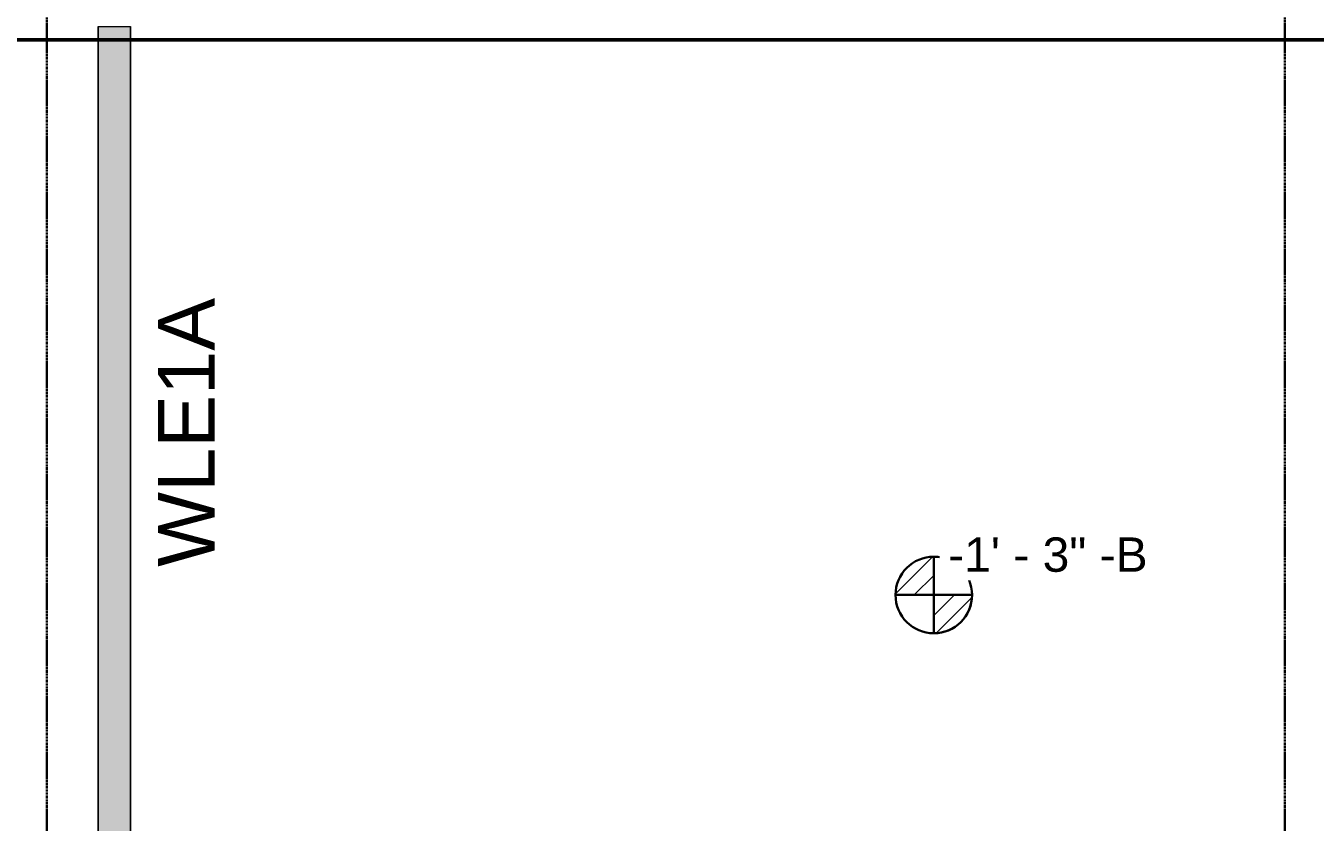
# Model space of a CAD drawing. Header units: inches. Extents: x -4126 to -1814, y 9773 to 12338.
# Drawn here: x -3486.9 to -3146.3, y 11870.6 to 12080.9 of the extents above; entities that cross this region are included whole.
import ezdxf

# ---------------------------------------------------------------- set-up
doc = ezdxf.new("R2010")
doc.units = ezdxf.units.IN
doc.header["$MEASUREMENT"] = 0
doc.linetypes.add('Grid Line 1_2_', pattern=[0.875, 0.5, -0.125, 0.125, -0.125])
for name, color, linetype, lineweight in [('G-ANNO-DIMS', 111, 'Continuous', 9), ('I-WALL', 2, 'Continuous', 13), ('S-FNDN', 32, 'Continuous', 13), ('S-GRID', 1, 'Continuous', 9)]:
    doc.layers.add(name, color=color, linetype=linetype, lineweight=lineweight)
doc.layers.add('loads', color=1, linetype='Continuous')
doc.styles.add('Arial', font='Arial.ttf', dxfattribs={"height": 18})
doc.styles.add('Arial_2', font='arial.ttf', dxfattribs={"height": 9.070866})
pattern_1 = [(315, (33.824, 124.277), (0.027577164, 0.027577164), [])]

# ---------------------------------------------------------------- blocks, each defined once
blk = doc.blocks.new('CTR - 1st Phase - Common Walls_rvt-1-FRAMING PLAN - 1ST FLOOR')
at = {"layer": 'I-WALL', "lineweight": 5, "transparency": 33554585}
for points in [[(-3459.27, 12077.19), (-3459.27, 12080.69), (-3467.77, 12080.69), (-3467.77, 12077.19), (-3467.65, 12077.19)], [(-3467.77, 11842.49), (-3459.27, 11842.49), (-3459.27, 12077.19), (-3467.77, 12077.19), (-3467.77, 11846.36)]]:
    blk.add_hatch(color=8, dxfattribs=at).paths.add_polyline_path(points, flags=0)
at = {"layer": 'I-WALL', "color": 9}
for p, q in [((-3467.77, 12080.69), (-3467.77, 12077.19)), ((-3467.77, 12080.69), (-3459.27, 12080.69)), ((-3459.27, 12077.19), (-3459.27, 12080.69)), ((-3467.77, 12077.19), (-3467.77, 11842.49)), ((-3459.27, 11846.36), (-3459.27, 12077.19))]:
    blk.add_line(p, q, dxfattribs=at)
at = {"layer": 'I-WALL', "color": 253}
for p, q in [((-3467.77, 12077.19), (-3467.77, 12080.69)), ((-3467.77, 12080.69), (-3459.27, 12080.69)), ((-3459.27, 12080.69), (-3459.27, 12077.19)), ((-3467.77, 11842.49), (-3467.77, 12077.19)), ((-3459.27, 12077.19), (-3459.27, 11846.36))]:
    blk.add_line(p, q, dxfattribs=at)
blk = doc.blocks.new('Spot Elevations - Símbolo de cota horizontal-V274-FRAMING PLAN - 1ST FLOOR')
at = {"layer": 'G-ANNO-DIMS'}
h = blk.add_hatch(dxfattribs=at)
h.set_pattern_fill('FP_79', color=256, style=0, pattern_type=2)
h.set_pattern_definition(pattern_1)
edge = h.paths.add_edge_path(flags=0)
edge.add_arc((0, 0), 0.1053, 0, 90, ccw=False)
edge.add_line((0.1053, 0), (0, 0))
edge.add_line((0, 0), (0, 0.1053))
h = blk.add_hatch(dxfattribs=at)
h.set_pattern_fill('FP_79', color=256, style=0, pattern_type=2)
h.set_pattern_definition(pattern_1)
edge = h.paths.add_edge_path(flags=0)
edge.add_arc((0, 0), 0.1053, 0, 90, ccw=False)
edge.add_line((0.1053, 0), (0, 0))
edge.add_line((0, 0), (0, 0.1053))
h = blk.add_hatch(dxfattribs=at)
h.set_pattern_fill('FP_79', color=256, style=0, pattern_type=2)
h.set_pattern_definition(pattern_1)
edge = h.paths.add_edge_path(flags=0)
edge.add_arc((0, 0), 0.1053, 180, 270, ccw=False)
edge.add_line((-0.1053, 0), (0, 0))
edge.add_line((0, 0), (0, -0.1053))
h = blk.add_hatch(dxfattribs=at)
h.set_pattern_fill('FP_79', color=256, style=0, pattern_type=2)
h.set_pattern_definition(pattern_1)
edge = h.paths.add_edge_path(flags=0)
edge.add_arc((0, 0), 0.1053, 180, 270, ccw=False)
edge.add_line((-0.1053, 0), (0, 0))
edge.add_line((0, 0), (0, -0.1053))
at = {"layer": 'G-ANNO-DIMS', "lineweight": 30}
for p, q in [((0, 0.1053), (0, 0)), ((0, 0), (-0.1053, 0)), ((0, 0), (0.1053, 0)), ((0, -0.1053), (0, 0))]:
    blk.add_line(p, q, dxfattribs=at)
blk.add_circle((0, 0), 0.1053, dxfattribs=at)
for start, end in [(360, 90), (180, 270)]:
    blk.add_arc((0, 0), 0.1053, start, end, dxfattribs=at)

msp = doc.modelspace()

# ---------------------------------------------------------------- linework, layer by layer
at = {"layer": 'S-FNDN', "lineweight": 50}
msp.add_line((-1953.324, 12077.189), (-3819.324, 12077.189), dxfattribs=at)
at = {"layer": 'S-GRID', "linetype": 'Grid Line 1_2_', "lineweight": 30}
for p, q in [((-3481.324, 9772.61), (-3481.324, 12288.555)), ((-3154.324, 9772.61), (-3154.324, 12288.555))]:
    msp.add_line(p, q, dxfattribs=at)

# ---------------------------------------------------------------- block references
at = {"lineweight": 5}
msp.add_blockref('CTR - 1st Phase - Common Walls_rvt-1-FRAMING PLAN - 1ST FLOOR', (0, 0), dxfattribs=at)
at = {"layer": 'G-ANNO-DIMS', "lineweight": 30, "extrusion": (0, 0, -1), "xscale": 95.99999999999994, "yscale": 95.99999999999994, "zscale": 95.99999999999994, "rotation": 180}
msp.add_blockref('Spot Elevations - Símbolo de cota horizontal-V274-FRAMING PLAN - 1ST FLOOR', (3247.072, 11930.573), dxfattribs=at)

# ---------------------------------------------------------------- texts
at = {"layer": 'loads', "insert": (-3452, 11938), "char_height": 15, "width": 29.92125, "attachment_point": 1, "rotation": 90, "style": 'Arial'}
msp.add_mtext('WLE1A', dxfattribs=at)

# ---------------------------------------------------------------- next in the draw order: texts
at = {"layer": 'G-ANNO-DIMS', "insert": (-3243.263, 11945.777), "char_height": 9.07087, "width": 62.85656, "attachment_point": 1, "line_spacing_factor": 0.941778, "style": 'Arial_2', "bg_fill": 3, "box_fill_scale": 1.25, "bg_fill_color": 256, "bg_fill_true_color": 13158600, "bg_fill_transparency": 0}
msp.add_mtext('-1\' - 3" -B', dxfattribs=at)

doc.saveas('drawing.dxf')
